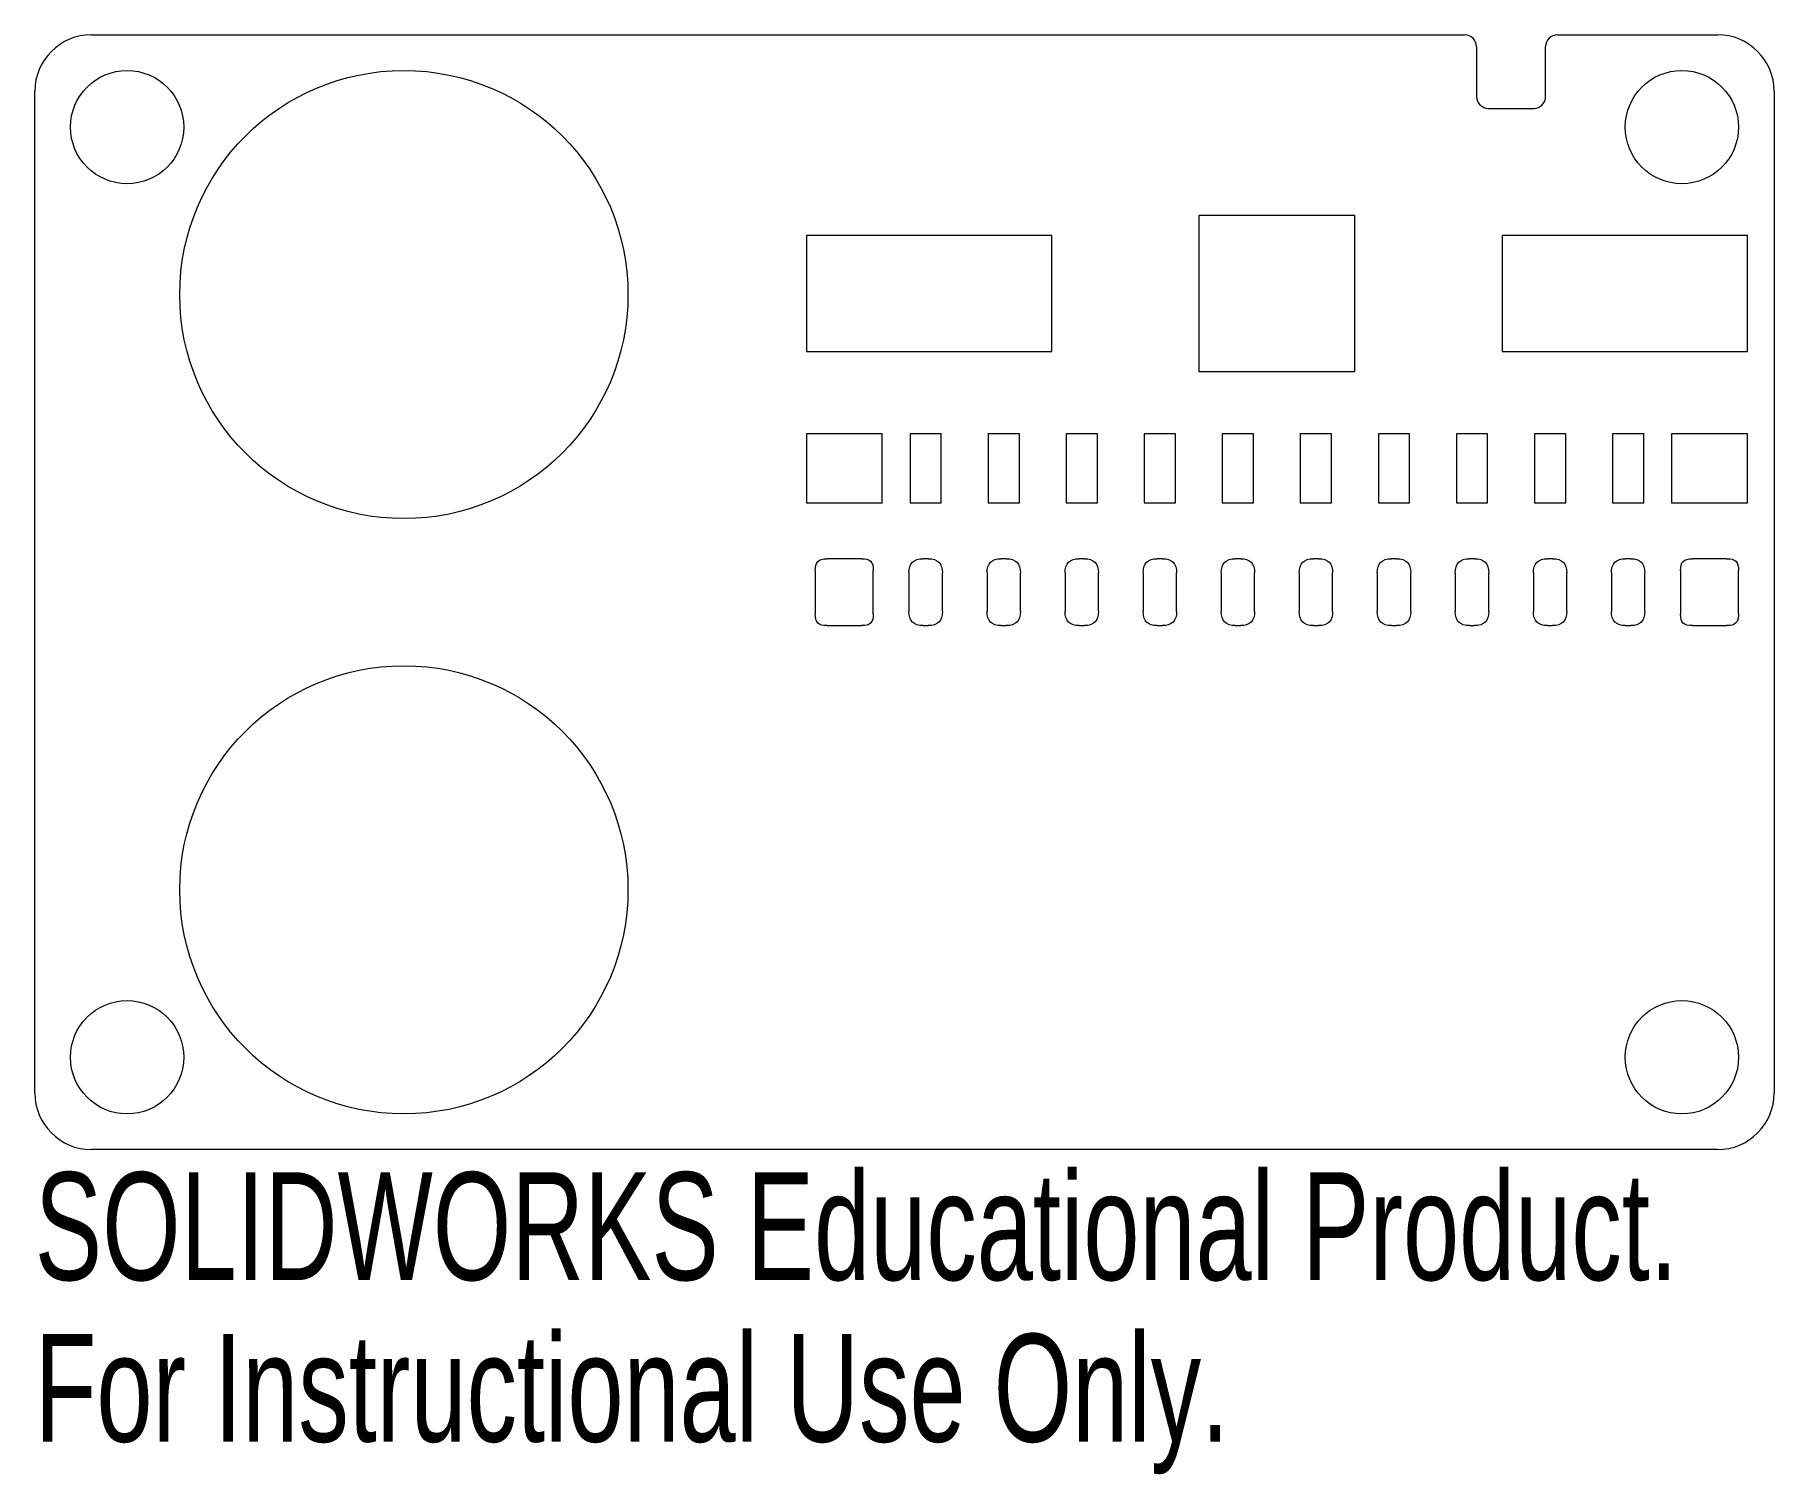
# Model space of a CAD drawing. Header units: millimetres. Extents: x 0 to 78, y -64.6 to 0.
import ezdxf

# ---------------------------------------------------------------- set-up
doc = ezdxf.new("R2010")
doc.units = ezdxf.units.MM
doc.styles.add('SLDTEXTSTYLE0', font='TXT', dxfattribs={"width": 0.7})

msp = doc.modelspace()

# ---------------------------------------------------------------- linework, layer by layer
at = {"color": 7, "linetype": 'Continuous', "lineweight": 15}
for p, q in [((2.54, 0), (64.117, 0)), ((68.283, 0), (75.46, 0)), ((64.65, -0.533), (64.65, -2.767)), ((67.75, -2.767), (67.75, -0.533)), ((0, -47.46), (0, -2.54)), ((78, -2.54), (78, -47.46)), ((65.183, -3.3), (67.217, -3.3)), ((52.2, -8.1), (52.2, -15.1)), ((59.2, -8.1), (52.2, -8.1)), ((59.2, -15.1), (59.2, -8.1)), ((34.6, -9), (34.6, -14.2)), ((45.6, -9), (34.6, -9)), ((45.6, -14.2), (45.6, -9)), ((65.8, -9), (65.8, -14.2)), ((76.8, -9), (65.8, -9)), ((76.8, -14.2), (76.8, -9)), ((34.6, -14.2), (45.6, -14.2)), ((65.8, -14.2), (76.8, -14.2)), ((52.2, -15.1), (59.2, -15.1)), ((34.6, -17.9), (34.6, -21)), ((38, -17.9), (34.6, -17.9)), ((38, -21), (38, -17.9)), ((39.25, -17.9), (39.25, -21)), ((40.65, -17.9), (39.25, -17.9)), ((40.65, -21), (40.65, -17.9)), ((42.75, -17.9), (42.75, -21)), ((44.15, -17.9), (42.75, -17.9)), ((44.15, -21), (44.15, -17.9)), ((46.25, -17.9), (46.25, -21)), ((47.65, -17.9), (46.25, -17.9)), ((47.65, -21), (47.65, -17.9)), ((49.75, -17.9), (49.75, -21)), ((51.15, -17.9), (49.75, -17.9)), ((51.15, -21), (51.15, -17.9)), ((53.25, -17.9), (53.25, -21)), ((54.65, -17.9), (53.25, -17.9)), ((54.65, -21), (54.65, -17.9)), ((56.75, -17.9), (56.75, -21)), ((58.15, -17.9), (56.75, -17.9)), ((58.15, -21), (58.15, -17.9)), ((60.25, -17.9), (60.25, -21)), ((61.65, -17.9), (60.25, -17.9)), ((61.65, -21), (61.65, -17.9)), ((63.75, -17.9), (63.75, -21)), ((65.15, -17.9), (63.75, -17.9)), ((65.15, -21), (65.15, -17.9)), ((67.25, -17.9), (67.25, -21)), ((68.65, -17.9), (67.25, -17.9)), ((68.65, -21), (68.65, -17.9)), ((70.75, -17.9), (70.75, -21)), ((72.15, -17.9), (70.75, -17.9)), ((72.15, -21), (72.15, -17.9)), ((73.4, -17.9), (73.4, -21)), ((76.8, -17.9), (73.4, -17.9)), ((76.8, -21), (76.8, -17.9)), ((34.6, -21), (38, -21)), ((39.25, -21), (40.65, -21)), ((42.75, -21), (44.15, -21)), ((46.25, -21), (47.65, -21)), ((49.75, -21), (51.15, -21)), ((53.25, -21), (54.65, -21)), ((56.75, -21), (58.15, -21)), ((60.25, -21), (61.65, -21)), ((63.75, -21), (65.15, -21)), ((67.25, -21), (68.65, -21)), ((70.75, -21), (72.15, -21)), ((73.4, -21), (76.8, -21)), ((35, -24.033), (35, -25.967)), ((37.067, -23.5), (35.533, -23.5)), ((37.6, -25.967), (37.6, -24.033)), ((39.2, -24.135), (39.2, -25.865)), ((40.065, -23.5), (39.835, -23.5)), ((40.7, -25.865), (40.7, -24.135)), ((42.7, -24.135), (42.7, -25.865)), ((43.565, -23.5), (43.335, -23.5)), ((44.2, -25.865), (44.2, -24.135)), ((46.2, -24.135), (46.2, -25.865)), ((47.065, -23.5), (46.835, -23.5)), ((47.7, -25.865), (47.7, -24.135)), ((49.7, -24.135), (49.7, -25.865)), ((50.565, -23.5), (50.335, -23.5)), ((51.2, -25.865), (51.2, -24.135)), ((53.2, -24.135), (53.2, -25.865)), ((54.065, -23.5), (53.835, -23.5)), ((54.7, -25.865), (54.7, -24.135)), ((56.7, -24.135), (56.7, -25.865)), ((57.565, -23.5), (57.335, -23.5)), ((58.2, -25.865), (58.2, -24.135)), ((60.2, -24.135), (60.2, -25.865)), ((61.065, -23.5), (60.835, -23.5)), ((61.7, -25.865), (61.7, -24.135)), ((63.7, -24.135), (63.7, -25.865)), ((64.565, -23.5), (64.335, -23.5)), ((65.2, -25.865), (65.2, -24.135)), ((67.2, -24.135), (67.2, -25.865)), ((68.065, -23.5), (67.835, -23.5)), ((68.7, -25.865), (68.7, -24.135)), ((70.7, -24.135), (70.7, -25.865)), ((71.565, -23.5), (71.335, -23.5)), ((72.2, -25.865), (72.2, -24.135)), ((73.8, -24.033), (73.8, -25.967)), ((75.867, -23.5), (74.333, -23.5)), ((76.4, -25.967), (76.4, -24.033)), ((35.533, -26.5), (37.067, -26.5)), ((39.835, -26.5), (40.065, -26.5)), ((43.335, -26.5), (43.565, -26.5)), ((46.835, -26.5), (47.065, -26.5)), ((50.335, -26.5), (50.565, -26.5)), ((53.835, -26.5), (54.065, -26.5)), ((57.335, -26.5), (57.565, -26.5)), ((60.835, -26.5), (61.065, -26.5)), ((64.335, -26.5), (64.565, -26.5)), ((67.835, -26.5), (68.065, -26.5)), ((71.335, -26.5), (71.565, -26.5)), ((74.333, -26.5), (75.867, -26.5)), ((75.46, -50), (2.54, -50))]:
    msp.add_line(p, q, dxfattribs=at)
for centre, radius in [((4.14, -4.14), 2.54), ((16.55, -11.65), 10.05), ((73.86, -4.14), 2.54), ((16.55, -38.35), 10.05), ((4.14, -45.86), 2.54), ((73.86, -45.86), 2.54)]:
    msp.add_circle(centre, radius, dxfattribs=at)
for centre, radius, start, end in [((2.54, -2.54), 2.54, 90, 180), ((64.117, -0.533), 0.533, 0, 90), ((68.283, -0.533), 0.533, 90, 180), ((75.46, -2.54), 2.54, 0, 90), ((65.183, -2.767), 0.533, 180, 270), ((67.217, -2.767), 0.533, 270, 0), ((2.54, -47.46), 2.54, 180, 270), ((75.46, -47.46), 2.54, 270, 0)]:
    msp.add_arc(centre, radius, start, end, dxfattribs=at)
for points in [[(35, -24.033), (35, -23.635), (35.134, -23.5), (35.533, -23.5)], [(37.067, -23.5), (37.465, -23.5), (37.6, -23.634), (37.6, -24.033)], [(39.2, -24.135), (39.2, -23.712), (39.412, -23.5), (39.835, -23.5)], [(40.065, -23.5), (40.488, -23.5), (40.7, -23.712), (40.7, -24.135)], [(42.7, -24.135), (42.7, -23.712), (42.912, -23.5), (43.335, -23.5)], [(43.565, -23.5), (43.988, -23.5), (44.2, -23.712), (44.2, -24.135)], [(46.2, -24.135), (46.2, -23.712), (46.412, -23.5), (46.835, -23.5)], [(47.065, -23.5), (47.488, -23.5), (47.7, -23.712), (47.7, -24.135)], [(49.7, -24.135), (49.7, -23.712), (49.912, -23.5), (50.335, -23.5)], [(50.565, -23.5), (50.988, -23.5), (51.2, -23.712), (51.2, -24.135)], [(53.2, -24.135), (53.2, -23.712), (53.412, -23.5), (53.835, -23.5)], [(54.065, -23.5), (54.488, -23.5), (54.7, -23.712), (54.7, -24.135)], [(56.7, -24.135), (56.7, -23.712), (56.912, -23.5), (57.335, -23.5)], [(57.565, -23.5), (57.988, -23.5), (58.2, -23.712), (58.2, -24.135)], [(60.2, -24.135), (60.2, -23.712), (60.412, -23.5), (60.835, -23.5)], [(61.065, -23.5), (61.488, -23.5), (61.7, -23.712), (61.7, -24.135)], [(63.7, -24.135), (63.7, -23.712), (63.912, -23.5), (64.335, -23.5)], [(64.565, -23.5), (64.988, -23.5), (65.2, -23.712), (65.2, -24.135)], [(67.2, -24.135), (67.2, -23.712), (67.412, -23.5), (67.835, -23.5)], [(68.065, -23.5), (68.488, -23.5), (68.7, -23.712), (68.7, -24.135)], [(70.7, -24.135), (70.7, -23.712), (70.912, -23.5), (71.335, -23.5)], [(71.565, -23.5), (71.988, -23.5), (72.2, -23.712), (72.2, -24.135)], [(73.8, -24.033), (73.8, -23.635), (73.934, -23.5), (74.333, -23.5)], [(75.867, -23.5), (76.265, -23.5), (76.4, -23.634), (76.4, -24.033)], [(35.533, -26.5), (35.135, -26.5), (35, -26.366), (35, -25.967)], [(37.6, -25.967), (37.6, -26.365), (37.466, -26.5), (37.067, -26.5)], [(39.835, -26.5), (39.412, -26.5), (39.2, -26.288), (39.2, -25.865)], [(40.7, -25.865), (40.7, -26.288), (40.488, -26.5), (40.065, -26.5)], [(43.335, -26.5), (42.912, -26.5), (42.7, -26.288), (42.7, -25.865)], [(44.2, -25.865), (44.2, -26.288), (43.988, -26.5), (43.565, -26.5)], [(46.835, -26.5), (46.412, -26.5), (46.2, -26.288), (46.2, -25.865)], [(47.7, -25.865), (47.7, -26.288), (47.488, -26.5), (47.065, -26.5)], [(50.335, -26.5), (49.912, -26.5), (49.7, -26.288), (49.7, -25.865)], [(51.2, -25.865), (51.2, -26.288), (50.988, -26.5), (50.565, -26.5)], [(53.835, -26.5), (53.412, -26.5), (53.2, -26.288), (53.2, -25.865)], [(54.7, -25.865), (54.7, -26.288), (54.488, -26.5), (54.065, -26.5)], [(57.335, -26.5), (56.912, -26.5), (56.7, -26.288), (56.7, -25.865)], [(58.2, -25.865), (58.2, -26.288), (57.988, -26.5), (57.565, -26.5)], [(60.835, -26.5), (60.412, -26.5), (60.2, -26.288), (60.2, -25.865)], [(61.7, -25.865), (61.7, -26.288), (61.488, -26.5), (61.065, -26.5)], [(64.335, -26.5), (63.912, -26.5), (63.7, -26.288), (63.7, -25.865)], [(65.2, -25.865), (65.2, -26.288), (64.988, -26.5), (64.565, -26.5)], [(67.835, -26.5), (67.412, -26.5), (67.2, -26.288), (67.2, -25.865)], [(68.7, -25.865), (68.7, -26.288), (68.488, -26.5), (68.065, -26.5)], [(71.335, -26.5), (70.912, -26.5), (70.7, -26.288), (70.7, -25.865)], [(72.2, -25.865), (72.2, -26.288), (71.988, -26.5), (71.565, -26.5)], [(74.333, -26.5), (73.935, -26.5), (73.8, -26.366), (73.8, -25.967)], [(76.4, -25.967), (76.4, -26.365), (76.266, -26.5), (75.867, -26.5)]]:
    msp.add_open_spline(points, degree=3, dxfattribs=at)

# ---------------------------------------------------------------- texts
at = {"color": 7, "linetype": 'Continuous', "char_height": 4.83362, "attachment_point": 1, "style": 'SLDTEXTSTYLE0'}
for s, insert in [('SOLIDWORKS Educational Product.', (0, -51.02)), ('For Instructional Use Only.', (0, -58.27))]:
    msp.add_mtext(s, dxfattribs=dict(at, insert=insert))

doc.saveas('drawing.dxf')
